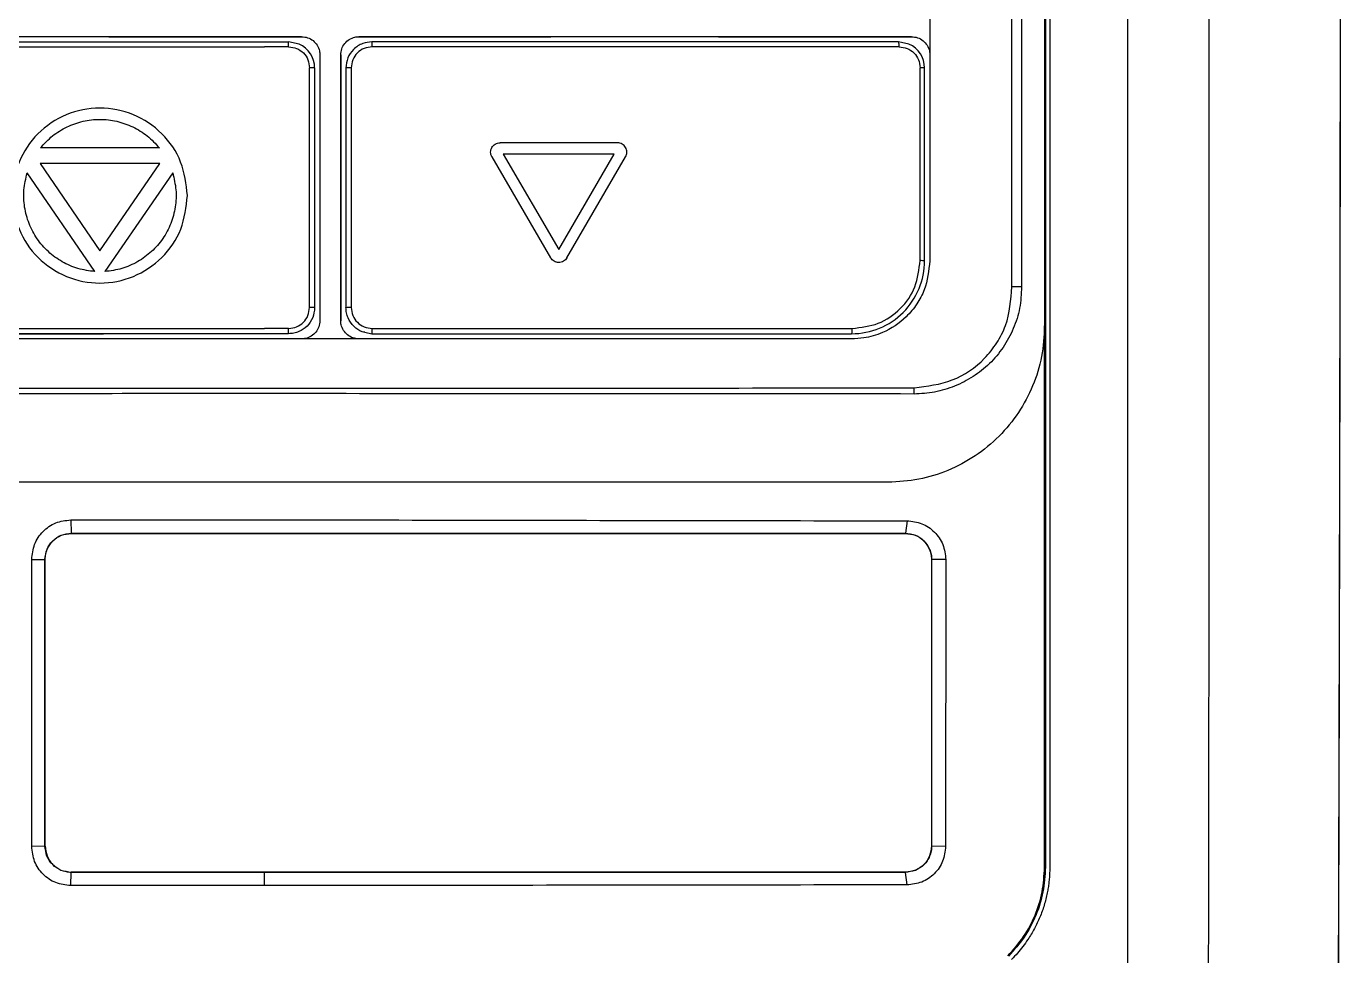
# Model space of a CAD drawing. Header units: inches. Extents: x 15 to 148, y 10 to 111.
# Drawn here: x 141.437 to 142.824, y 102.608 to 103.589 of the extents above; entities that cross this region are included whole.
import ezdxf

# ---------------------------------------------------------------- set-up
doc = ezdxf.new("R2010")
doc.units = ezdxf.units.IN
doc.header["$MEASUREMENT"] = 0
doc.layers.add('BLK_12AWG', color=7, linetype='Continuous')

# ---------------------------------------------------------------- blocks, each defined once
blk = doc.blocks.new('Varia')
at = {"color": 7, "linetype": 'Continuous'}
for p, q in [((163.1717, 104.1973), (162.8197, 104.1973)), ((163.1717, 104.1973), (163.1737, 104.1973)), ((163.1737, 104.1973), (163.5787, 104.1973)), ((163.5787, 104.1973), (163.5006, 104.1973)), ((163.5006, 104.1863), (163.5512, 104.1863)), ((163.5513, 104.1758), (163.5006, 104.1758)), ((163.5733, 104.1817), (163.5733, 104.1817)), ((163.5787, 104.1973), (163.5787, 104.1973)), ((163.6997, 104.1973), (163.6997, 104.1973)), ((163.6997, 104.1973), (164.1048, 104.1973)), ((164.1067, 104.1973), (164.1048, 104.1973)), ((164.4587, 104.1973), (164.1067, 104.1973)), ((164.4587, 104.1973), (164.4607, 104.1973)), ((164.4607, 104.1973), (164.8657, 104.1973)), ((164.8603, 104.1817), (164.8603, 104.1817)), ((164.8657, 104.1973), (164.8657, 104.1973)), ((163.6172, 104.1588), (163.6172, 103.5978)), ((163.6612, 103.5978), (163.6612, 104.1588)), ((163.6612, 104.1588), (163.6612, 104.1588)), ((163.6612, 104.1588), (163.6612, 103.5978)), ((163.5953, 103.6255), (163.5953, 104.1317)), ((163.6062, 104.1313), (163.6062, 103.6253)), ((163.6062, 104.1313), (163.6062, 103.6253)), ((163.6062, 104.1313), (163.6062, 104.1313)), ((163.6722, 104.1313), (163.6722, 103.6253)), ((163.6834, 104.1317), (163.6834, 103.6255)), ((164.8837, 103.7245), (164.8837, 104.1317)), ((164.8932, 103.7243), (164.8932, 104.1313)), ((164.8932, 104.1313), (164.8932, 104.1313)), ((164.8932, 103.7243), (164.8932, 104.1313)), ((163.2787, 103.9624), (163.0275, 103.9624)), ((164.2452, 103.9732), (163.9974, 103.9732)), ((163.0267, 103.9295), (163.1531, 103.7453)), ((163.2795, 103.9295), (163.0267, 103.9295)), ((163.0267, 103.9295), (163.1531, 103.7453)), ((163.2795, 103.9295), (163.0267, 103.9295)), ((163.1531, 103.7453), (163.2795, 103.9295)), ((163.9801, 103.9434), (163.9803, 103.9434)), ((163.9803, 103.9435), (164.1042, 103.7304)), ((164.2383, 103.9495), (164.0043, 103.9495)), ((164.0043, 103.9495), (164.1213, 103.7482)), ((164.0043, 103.9495), (164.1213, 103.7482)), ((164.2383, 103.9495), (164.0043, 103.9495)), ((164.1213, 103.7482), (164.2383, 103.9495)), ((164.1384, 103.7304), (164.2623, 103.9435)), ((164.1384, 103.7304), (164.2623, 103.9435)), ((163.1426, 103.7014), (162.9995, 103.9097)), ((163.3067, 103.9097), (163.1636, 103.7014)), ((163.3067, 103.9097), (163.1636, 103.7014)), ((164.8932, 103.7243), (164.8932, 103.7243)), ((163.6062, 103.6253), (163.6062, 103.6253)), ((163.6612, 103.5978), (163.6612, 103.5978)), ((162.8307, 103.5703), (163.1607, 103.5703)), ((163.1607, 103.5703), (163.1607, 103.5703)), ((163.5512, 103.5703), (163.1607, 103.5703)), ((163.5513, 103.5815), (163.5006, 103.5815)), ((163.5512, 103.5703), (163.5006, 103.5703)), ((163.5512, 103.5703), (163.5512, 103.5703)), ((163.7052, 103.5749), (163.7052, 103.5749)), ((163.7272, 103.5703), (164.1177, 103.5703)), ((164.1177, 103.5703), (164.4477, 103.5703)), ((164.1177, 103.5703), (164.1177, 103.5703)), ((164.4477, 103.5703), (164.4477, 103.5703)), ((164.4477, 103.5703), (164.7392, 103.5703)), ((164.7392, 103.5703), (164.7392, 103.5703)), ((163.0916, 103.1773), (163.5006, 103.1773)), ((163.0916, 103.1773), (163.0927, 103.1493)), ((164.8561, 103.1754), (164.8527, 103.1493)), ((163.0927, 103.1493), (163.5006, 103.1493)), ((163.0927, 103.1493), (163.0927, 103.1488)), ((163.0927, 103.1488), (163.5006, 103.1488)), ((163.5006, 103.1488), (163.5006, 103.1493)), ((164.8527, 103.1493), (164.8527, 103.1488)), ((163.0092, 103.0937), (163.0372, 103.0938)), ((163.0092, 102.4881), (163.0092, 103.0937)), ((163.0372, 102.4888), (163.0372, 103.0938)), ((163.0372, 103.0938), (163.0377, 103.0938)), ((163.0377, 102.4888), (163.0377, 103.0938)), ((164.9077, 103.0938), (164.9077, 102.4888)), ((164.9081, 103.0938), (164.9077, 103.0938)), ((164.938, 103.0937), (164.9081, 103.0938)), ((164.9081, 103.0938), (164.9081, 102.4888)), ((164.938, 103.0937), (164.9376, 102.4881)), ((163.0372, 102.4888), (163.0092, 102.4881)), ((163.0377, 102.4888), (163.0372, 102.4888)), ((164.9081, 102.4888), (164.9077, 102.4888)), ((164.9376, 102.4881), (164.9081, 102.4888)), ((163.0916, 102.4053), (163.0927, 102.4333)), ((163.5006, 102.4338), (163.0927, 102.4338)), ((163.0927, 102.4333), (163.0927, 102.4338)), ((163.5006, 102.4333), (163.0927, 102.4333)), ((163.5006, 102.4333), (163.5006, 102.4338)), ((163.5006, 102.4053), (163.5006, 102.4333)), ((164.8527, 102.4333), (164.8527, 102.4338)), ((164.8561, 102.4067), (164.8527, 102.4333)), ((165.1481, 102.444), (165.1463, 102.444)), ((163.5006, 102.4053), (163.0916, 102.4053))]:
    blk.add_line(p, q, dxfattribs=at)
for p, q in [((163.5733, 104.1817), (163.5512, 104.1863)), ((164.8603, 104.1817), (164.8382, 104.1863)), ((163.7122, 103.5732), (163.7272, 103.5703))]:
    blk.add_line(p, q)
for centre, radius, start, end in [((162.9537, 104.1783), 0.5976, 359.7543, 0.7647), ((163.5512, 104.1313), 0.055, 0.0002, 66.3571), ((163.6038, 104.1783), 0.1237, 358.8132, 3.6988), ((164.8182, 104.1783), 0.0216, 353.2851, 21.8834), ((164.8382, 104.1313), 0.055, 0.0002, 66.3571), ((163.598, 104.0638), 0.068, 83.0767, 92.2802), ((163.6806, 104.0614), 0.0704, 87.7021, 96.8211), ((164.8859, 104.0723), 0.0594, 82.8724, 92.0985), ((164.7392, 103.7243), 0.154, 270, 0.0002), ((164.8859, 103.6201), 0.1044, 85.9622, 91.1972), ((165.0745, 102.9972), 0.6722, 88.0216, 89.7566), ((163.598, 103.4887), 0.1369, 86.567, 91.1339), ((163.6806, 103.4836), 0.1419, 88.8591, 93.3776), ((162.9079, 103.5787), 0.6434, 359.2549, 0.2522), ((163.5957, 103.5787), 0.1318, 356.3589, 1.2315), ((164.7161, 103.5787), 0.0246, 340.096, 6.4908), ((164.6849, 103.4532), 0.1863, 356.8414, 0.9411)]:
    blk.add_arc(centre, radius, start, end, dxfattribs=at)
for points, knots in [([(165.3223, 101.7204), (165.3223, 102.5084), (165.3223, 103.2983), (165.3223, 104.876), (165.3223, 105.6634), (165.3223, 106.4447)], [0, 0, 0, 0, 0.5, 0.5, 1, 1, 1, 1]), ([(165.4911, 101.5227), (165.4912, 101.5534), (165.4913, 101.6174), (165.4915, 101.7172), (165.4918, 101.8246), (165.492, 101.9397), (165.4922, 102.0625), (165.4925, 102.1929), (165.4927, 102.331), (165.4929, 102.4768), (165.4932, 102.666), (165.4934, 102.8981), (165.4937, 103.1724), (165.4938, 103.4521), (165.4939, 103.7082), (165.4939, 103.9387), (165.4938, 104.1417), (165.4937, 104.3447), (165.4936, 104.5476), (165.4934, 104.7505), (165.4932, 104.9532), (165.493, 105.1557), (165.4927, 105.3581), (165.4924, 105.5603), (165.492, 105.7623), (165.4918, 105.8967), (165.4916, 105.9639)], [0, 0, 0, 0, 0.020884, 0.043477, 0.06778, 0.093793, 0.121515, 0.150947, 0.182088, 0.214938, 0.249499, 0.309939, 0.371586, 0.43444, 0.498501, 0.544095, 0.589689, 0.635283, 0.680878, 0.726473, 0.772067, 0.81766, 0.86325, 0.908838, 0.954422, 1, 1, 1, 1]), ([(165.0774, 103.6694), (165.0773, 103.8492), (165.0772, 104.2089), (165.0771, 104.7478), (165.0772, 105.2861), (165.0771, 105.6439), (165.0771, 105.8229)], [0, 0, 0, 0, 0.249989, 0.499986, 0.74999, 1, 1, 1, 1]), ([(165.0977, 105.8212), (165.0977, 105.6422), (165.0978, 105.2846), (165.0976, 104.7467), (165.0976, 104.2082), (165.0977, 103.8488), (165.0977, 103.669)], [0, 0, 0, 0, 0.250225, 0.499979, 0.749962, 1, 1, 1, 1]), ([(165.1463, 105.8226), (165.1463, 105.5749), (165.1463, 105.0795), (165.1463, 104.3336), (165.1463, 103.8357), (165.1463, 103.5868)], [0, 0, 0, 0, 0.333314, 0.666654, 1, 1, 1, 1]), ([(165.1573, 105.8226), (165.1573, 105.2622), (165.1573, 104.6993), (165.1573, 103.572), (165.1573, 103.0077), (165.1573, 102.444)], [0, 0, 0, 0, 0.5, 0.5, 1, 1, 1, 1]), ([(165.1481, 105.4128), (165.1481, 105.3368), (165.1481, 105.1774), (165.1481, 104.9269), (165.1481, 104.6883), (165.1481, 104.4659), (165.1481, 104.3163), (165.1481, 104.2123), (165.1481, 104.1571), (165.1481, 104.1013), (165.1481, 104.0447), (165.1481, 103.9875), (165.1481, 103.854), (165.1481, 103.6538), (165.1481, 103.3967), (165.1481, 103.1681), (165.1481, 102.9681), (165.1481, 102.7966), (165.1481, 102.6537), (165.1481, 102.5393), (165.1481, 102.4726), (165.1481, 102.444)], [0, 0, 0, 0, 0.077058, 0.161583, 0.253579, 0.318389, 0.386454, 0.404818, 0.423405, 0.442216, 0.46125, 0.480508, 0.499988, 0.596108, 0.682623, 0.759532, 0.826835, 0.884534, 0.932628, 0.971117, 1, 1, 1, 1]), ([(165.7623, 100.8596), (165.7625, 100.9056), (165.7628, 100.9975), (165.7634, 101.1356), (165.7639, 101.2737), (165.7644, 101.412), (165.7649, 101.5505), (165.7653, 101.689), (165.7658, 101.8277), (165.7662, 101.9666), (165.767, 102.218), (165.7683, 102.6809), (165.7696, 103.272), (165.7705, 103.8457), (165.7709, 104.2129), (165.7711, 104.4589), (165.7711, 104.6164), (165.7712, 104.7739), (165.7712, 104.9314), (165.7712, 105.0889), (165.7711, 105.1939), (165.7711, 105.2464)], [0, 0, 0, 0, 0.0318897, 0.0637804, 0.0956713, 0.1275617, 0.1594511, 0.1913391, 0.2232255, 0.25511, 0.2869926, 0.396247, 0.5728626, 0.6908157, 0.7865121, 0.8220971, 0.8576797, 0.8932603, 0.9288397, 0.964419, 1, 1, 1, 1]), ([(165.7702, 105.1918), (165.7702, 105.1657), (165.7702, 105.1134), (165.7702, 105.0347), (165.7702, 104.9556), (165.7702, 104.8763), (165.7702, 104.7965), (165.7702, 104.7165), (165.7702, 104.636), (165.7702, 104.5553), (165.7701, 104.4742), (165.7701, 104.3927), (165.77, 104.3109), (165.77, 104.2288), (165.7697, 103.9912), (165.7692, 103.5917), (165.7682, 103.0546), (165.7669, 102.5277), (165.7657, 102.1191), (165.7647, 101.8033), (165.764, 101.5847), (165.7632, 101.3609), (165.7624, 101.1317), (165.7618, 100.9773), (165.7615, 100.8992)], [0, 0, 0, 0, 0.018089, 0.036255, 0.0545, 0.072824, 0.091228, 0.109713, 0.128278, 0.146926, 0.165656, 0.18447, 0.203368, 0.222351, 0.241419, 0.368084, 0.499751, 0.615529, 0.736478, 0.786518, 0.837886, 0.890587, 0.944624, 1, 1, 1, 1]), ([(164.9042, 104.8243), (164.9042, 104.6418), (164.9042, 104.2754), (164.9042, 103.9085), (164.9042, 103.7243)], [0, 0, 0, 0, 0.498123, 1, 1, 1, 1]), ([(163.5006, 104.1973), (163.3184, 104.1973), (162.955, 104.1973), (162.5931, 104.1973), (162.4127, 104.1973)], [0, 0, 0, 0, 0.501641, 1, 1, 1, 1]), ([(162.4391, 104.1757), (162.6157, 104.1757), (162.9689, 104.1758), (163.3234, 104.1758), (163.5006, 104.1758)], [0, 0, 0, 0, 0.500001, 1, 1, 1, 1]), ([(162.4402, 104.1863), (162.6163, 104.1863), (162.969, 104.1863), (163.3232, 104.1863), (163.5006, 104.1863)], [0, 0, 0, 0, 0.498959, 1, 1, 1, 1]), ([(163.5513, 104.1758), (163.5571, 104.1751), (163.5686, 104.1738), (163.5832, 104.1636), (163.5933, 104.149), (163.5946, 104.1375), (163.5953, 104.1317)], [0, 0, 0, 0, 0.250228, 0.500334, 0.750173, 1, 1, 1, 1]), ([(163.5787, 104.1973), (163.5831, 104.1969), (163.5917, 104.196), (163.6032, 104.1894), (163.6119, 104.1796), (163.6166, 104.1688), (163.617, 104.1616), (163.6172, 104.1588)], [0, 0, 0, 0, 0.214461, 0.428923, 0.643418, 0.858051, 1, 1, 1, 1]), ([(163.6612, 104.1588), (163.6617, 104.1631), (163.6625, 104.1718), (163.6692, 104.1833), (163.6789, 104.192), (163.6898, 104.1966), (163.6969, 104.1971), (163.6997, 104.1973)], [0, 0, 0, 0, 0.214942, 0.429882, 0.644838, 0.859694, 1, 1, 1, 1]), ([(163.7272, 104.1863), (163.7206, 104.1856), (163.7102, 104.1845), (163.6972, 104.1778), (163.6856, 104.1685), (163.6747, 104.1529), (163.6731, 104.1385), (163.6722, 104.1313)], [0, 0, 0, 0, 0.230947, 0.361164, 0.500889, 0.75043, 1, 1, 1, 1]), ([(163.7275, 104.1758), (163.7217, 104.1751), (163.7101, 104.1738), (163.6956, 104.1636), (163.6855, 104.149), (163.6841, 104.1375), (163.6834, 104.1317)], [0, 0, 0, 0, 0.250229, 0.500333, 0.750173, 1, 1, 1, 1]), ([(164.8657, 104.1973), (164.6727, 104.1973), (164.2853, 104.1973), (163.8954, 104.1973), (163.6997, 104.1973)], [0, 0, 0, 0, 0.498161, 1, 1, 1, 1]), ([(164.8382, 104.1863), (164.6541, 104.1863), (164.2849, 104.1863), (163.9134, 104.1863), (163.7272, 104.1863)], [0, 0, 0, 0, 0.498794, 1, 1, 1, 1]), ([(164.8396, 104.1757), (164.6548, 104.1757), (164.2852, 104.1757), (163.9134, 104.1758), (163.7275, 104.1758)], [0, 0, 0, 0, 0.5, 1, 1, 1, 1]), ([(164.8396, 104.1757), (164.8454, 104.1751), (164.8568, 104.1737), (164.8715, 104.1637), (164.8817, 104.1491), (164.883, 104.1375), (164.8837, 104.1317)], [0, 0, 0, 0, 0.250032, 0.499897, 0.749934, 1, 1, 1, 1]), ([(164.8657, 104.1973), (164.8701, 104.1969), (164.8788, 104.196), (164.8903, 104.1893), (164.899, 104.1795), (164.9036, 104.1687), (164.9041, 104.1616), (164.9042, 104.1588)], [0, 0, 0, 0, 0.216464, 0.432982, 0.648091, 0.861256, 1, 1, 1, 1]), ([(163.3378, 103.8619), (163.3349, 103.8377), (163.3292, 103.7894), (163.2868, 103.7277), (163.2255, 103.6871), (163.1531, 103.6722), (163.0808, 103.687), (163.019, 103.7277), (162.9783, 103.7894), (162.9634, 103.8618), (162.9783, 103.9341), (163.0188, 103.9958), (163.0805, 104.0366), (163.1529, 104.0515), (163.2255, 104.0367), (163.2867, 103.996), (163.3292, 103.9344), (163.3349, 103.8861), (163.3378, 103.8619)], [0, 0, 0, 0, 0.0626922, 0.1250208, 0.1874642, 0.2499036, 0.3122365, 0.37492, 0.4376025, 0.4999483, 0.5624015, 0.6248299, 0.6871641, 0.74983, 0.8124964, 0.8748685, 0.9372635, 1, 1, 1, 1]), ([(163.0275, 103.9624), (163.0357, 103.9713), (163.052, 103.989), (163.0832, 104.0078), (163.1172, 104.0199), (163.153, 104.0241), (163.1889, 104.0199), (163.2229, 104.0078), (163.2542, 103.9891), (163.2705, 103.9713), (163.2787, 103.9624)], [0, 0, 0, 0, 0.125586, 0.250544, 0.375173, 0.499645, 0.624219, 0.749093, 0.874303, 1, 1, 1, 1]), ([(163.9803, 103.9435), (163.9795, 103.9451), (163.978, 103.9482), (163.9774, 103.9534), (163.978, 103.9586), (163.98, 103.9634), (163.9832, 103.9676), (163.9873, 103.9708), (163.9922, 103.9728), (163.9956, 103.9731), (163.9974, 103.9732)], [0, 0, 0, 0, 0.125036, 0.249949, 0.374823, 0.499789, 0.624873, 0.749828, 0.874704, 1, 1, 1, 1]), ([(164.2623, 103.9435), (164.2631, 103.9451), (164.2646, 103.9482), (164.2652, 103.9534), (164.2646, 103.9586), (164.2626, 103.9634), (164.2594, 103.9676), (164.2552, 103.9708), (164.2504, 103.9729), (164.247, 103.9731), (164.2452, 103.9732)], [0, 0, 0, 0, 0.125034, 0.249935, 0.374805, 0.499761, 0.624844, 0.749807, 0.874688, 1, 1, 1, 1]), ([(164.2623, 103.9435), (164.2631, 103.9451), (164.2646, 103.9482), (164.2652, 103.9534), (164.2646, 103.9586), (164.2626, 103.9634), (164.2594, 103.9676), (164.2553, 103.9708), (164.252, 103.972), (164.2504, 103.9726)], [0, 0, 0, 0, 0.142948, 0.285742, 0.428502, 0.571359, 0.714363, 0.85723, 1, 1, 1, 1]), ([(163.1426, 103.7014), (163.1305, 103.703), (163.1064, 103.7063), (163.0729, 103.7213), (163.0434, 103.7425), (163.0194, 103.7699), (163.0024, 103.8022), (162.9931, 103.8374), (162.9911, 103.8741), (162.9967, 103.8979), (162.9995, 103.9097)], [0, 0, 0, 0, 0.1255739, 0.2505137, 0.3751348, 0.4996236, 0.6242266, 0.7491155, 0.874317, 1, 1, 1, 1]), ([(163.3067, 103.9097), (163.3095, 103.8979), (163.3151, 103.8742), (163.3131, 103.8376), (163.3039, 103.8024), (163.287, 103.7702), (163.2629, 103.7427), (163.2334, 103.7214), (163.1999, 103.7063), (163.1757, 103.703), (163.1636, 103.7014)], [0, 0, 0, 0, 0.125578, 0.25052, 0.375132, 0.499611, 0.62421, 0.749097, 0.874309, 1, 1, 1, 1]), ([(164.1384, 103.7304), (164.1374, 103.729), (164.1355, 103.7261), (164.1313, 103.723), (164.1265, 103.721), (164.1213, 103.7203), (164.1161, 103.721), (164.1113, 103.723), (164.1071, 103.7261), (164.1052, 103.729), (164.1042, 103.7304)], [0, 0, 0, 0, 0.125047, 0.249954, 0.374841, 0.49982, 0.624906, 0.74985, 0.874731, 1, 1, 1, 1]), ([(164.1384, 103.7304), (164.1374, 103.729), (164.1355, 103.7261), (164.1313, 103.723), (164.1265, 103.721), (164.1213, 103.7203), (164.1179, 103.7209), (164.1162, 103.7212)], [0, 0, 0, 0, 0.200105, 0.399987, 0.599834, 0.799833, 1, 1, 1, 1]), ([(164.9042, 103.7243), (164.902, 103.7033), (164.8985, 103.671), (164.8773, 103.632), (164.8499, 103.5986), (164.8111, 103.573), (164.7701, 103.5607), (164.7478, 103.5597), (164.7392, 103.5593)], [0, 0, 0, 0, 0.241046, 0.371361, 0.507901, 0.740744, 0.899914, 1, 1, 1, 1]), ([(164.7406, 103.5815), (164.7593, 103.5836), (164.7967, 103.5879), (164.8439, 103.6208), (164.8772, 103.668), (164.8815, 103.7057), (164.8837, 103.7245)], [0, 0, 0, 0, 0.250099, 0.500142, 0.750104, 1, 1, 1, 1]), ([(165.0977, 103.669), (165.0971, 103.654), (165.0957, 103.6238), (165.0816, 103.5805), (165.0601, 103.5407), (165.0313, 103.5063), (164.9963, 103.4786), (164.957, 103.4585), (164.9148, 103.4454), (164.8855, 103.4438), (164.871, 103.443)], [0, 0, 0, 0, 0.12542, 0.253018, 0.379287, 0.504862, 0.62962, 0.753508, 0.876938, 1, 1, 1, 1]), ([(164.8712, 103.4563), (164.8987, 103.4596), (164.9536, 103.4662), (165.0124, 103.5068), (165.0464, 103.5501), (165.0722, 103.5996), (165.0753, 103.6415), (165.0774, 103.6694)], [0, 0, 0, 0, 0.249894, 0.499703, 0.625132, 0.750576, 1, 1, 1, 1]), ([(163.6062, 103.6253), (163.6054, 103.6181), (163.6038, 103.6037), (163.5911, 103.5855), (163.5761, 103.5754), (163.5624, 103.571), (163.555, 103.5705), (163.5512, 103.5703)], [0, 0, 0, 0, 0.2498071, 0.4996192, 0.7427934, 0.8697809, 1, 1, 1, 1]), ([(163.5513, 103.5815), (163.5571, 103.5822), (163.5686, 103.5835), (163.5831, 103.5936), (163.5933, 103.6082), (163.5947, 103.6197), (163.5953, 103.6255)], [0, 0, 0, 0, 0.249924, 0.499824, 0.749917, 1, 1, 1, 1]), ([(163.7122, 103.5732), (163.7103, 103.5735), (163.7014, 103.5749), (163.6878, 103.5854), (163.6774, 103.6002), (163.6729, 103.6143), (163.6725, 103.6216), (163.6722, 103.6253)], [0, 0, 0, 0, 0.080558, 0.382281, 0.6882308, 0.8435729, 1, 1, 1, 1]), ([(163.6834, 103.6255), (163.6841, 103.6197), (163.6854, 103.6082), (163.6956, 103.5936), (163.7102, 103.5835), (163.7217, 103.5822), (163.7275, 103.5815)], [0, 0, 0, 0, 0.250096, 0.500151, 0.750041, 1, 1, 1, 1]), ([(163.6172, 103.5978), (163.6168, 103.5935), (163.616, 103.5848), (163.6093, 103.5733), (163.5995, 103.5646), (163.5887, 103.5599), (163.5816, 103.5595), (163.5787, 103.5593)], [0, 0, 0, 0, 0.214747, 0.429492, 0.644246, 0.858976, 1, 1, 1, 1]), ([(163.6997, 103.5593), (163.6954, 103.5597), (163.6868, 103.5606), (163.6752, 103.5672), (163.6665, 103.577), (163.6619, 103.5878), (163.6614, 103.5949), (163.6612, 103.5978)], [0, 0, 0, 0, 0.214653, 0.42931, 0.64392, 0.858531, 1, 1, 1, 1]), ([(162.5382, 103.5815), (162.6984, 103.5815), (163.0187, 103.5815), (163.34, 103.5815), (163.5006, 103.5815)], [0, 0, 0, 0, 0.5, 1, 1, 1, 1]), ([(163.5006, 103.5703), (163.3401, 103.5703), (163.0191, 103.5703), (162.6992, 103.5703), (162.5392, 103.5703)], [0, 0, 0, 0, 0.500075, 1, 1, 1, 1]), ([(163.7272, 103.5703), (163.8964, 103.5703), (164.2346, 103.5703), (164.5711, 103.5703), (164.7392, 103.5703)], [0, 0, 0, 0, 0.500182, 1, 1, 1, 1]), ([(163.7275, 103.5815), (163.8968, 103.5815), (164.2353, 103.5815), (164.5721, 103.5815), (164.7406, 103.5815)], [0, 0, 0, 0, 0.5, 1, 1, 1, 1]), ([(165.1463, 103.5868), (165.1451, 103.565), (165.1426, 103.5218), (165.123, 103.4597), (165.0928, 103.4026), (165.0515, 103.3522), (165.001, 103.3107), (164.9435, 103.2801), (164.8812, 103.2605), (164.838, 103.258), (164.8163, 103.2568)], [0, 0, 0, 0, 0.125175, 0.248873, 0.372457, 0.49719, 0.623739, 0.749249, 0.874284, 1, 1, 1, 1]), ([(165.1463, 102.444), (165.1463, 102.6345), (165.1463, 103.0153), (165.1463, 103.3963), (165.1463, 103.5868)], [0, 0, 0, 0, 0.499982, 1, 1, 1, 1]), ([(163.5006, 103.5593), (163.3401, 103.5593), (163.0191, 103.5593), (162.6992, 103.5593), (162.5392, 103.5593)], [0, 0, 0, 0, 0.500043, 1, 1, 1, 1]), ([(164.7392, 103.5593), (164.6021, 103.5593), (164.3279, 103.5593), (163.9146, 103.5593), (163.6387, 103.5593), (163.5006, 103.5593)], [0, 0, 0, 0, 0.333311, 0.666466, 1, 1, 1, 1]), ([(162.13, 103.4563), (162.2817, 103.456), (162.585, 103.4554), (163.0425, 103.4554), (163.3479, 103.4553), (163.5006, 103.4552)], [0, 0, 0, 0, 0.33333, 0.666664, 1, 1, 1, 1]), ([(163.5006, 103.4552), (163.6534, 103.4553), (163.9588, 103.4554), (164.4163, 103.4554), (164.7196, 103.456), (164.8712, 103.4563)], [0, 0, 0, 0, 0.333336, 0.66667, 1, 1, 1, 1]), ([(163.5006, 103.4438), (163.3861, 103.4438), (163.1571, 103.4437), (162.8139, 103.4436), (162.4713, 103.4437), (162.244, 103.4432), (162.1303, 103.443)], [0, 0, 0, 0, 0.249974, 0.499948, 0.749914, 1, 1, 1, 1]), ([(164.871, 103.443), (164.7193, 103.4432), (164.4161, 103.4437), (163.9587, 103.4437), (163.6533, 103.4437), (163.5006, 103.4438)], [0, 0, 0, 0, 0.333403, 0.666701, 1, 1, 1, 1]), ([(163.5006, 103.2568), (163.3531, 103.2568), (163.0591, 103.2568), (162.62, 103.2568), (162.3297, 103.2568), (162.185, 103.2568)], [0, 0, 0, 0, 0.335384, 0.668719, 1, 1, 1, 1]), ([(164.8163, 103.2568), (164.6716, 103.2568), (164.3813, 103.2568), (163.9422, 103.2568), (163.6481, 103.2568), (163.5006, 103.2568)], [0, 0, 0, 0, 0.331281, 0.664616, 1, 1, 1, 1]), ([(163.0092, 103.0937), (163.0104, 103.1046), (163.0128, 103.1264), (163.0317, 103.154), (163.059, 103.1735), (163.0807, 103.176), (163.0916, 103.1773)], [0, 0, 0, 0, 0.250048, 0.499931, 0.749943, 1, 1, 1, 1]), ([(163.5006, 103.1773), (163.6517, 103.1772), (163.9538, 103.177), (164.4062, 103.1758), (164.7061, 103.1756), (164.8561, 103.1754)], [0, 0, 0, 0, 0.333353, 0.6666928, 1, 1, 1, 1]), ([(164.8561, 103.1754), (164.8668, 103.1742), (164.8882, 103.1718), (164.9152, 103.1531), (164.9342, 103.126), (164.9367, 103.1044), (164.938, 103.0937)], [0, 0, 0, 0, 0.250195, 0.500247, 0.750193, 1, 1, 1, 1]), ([(163.0372, 103.0938), (163.0381, 103.1011), (163.0398, 103.1157), (163.0526, 103.1341), (163.071, 103.1468), (163.0854, 103.1484), (163.0927, 103.1493)], [0, 0, 0, 0, 0.251749, 0.502619, 0.751134, 1, 1, 1, 1]), ([(163.0377, 103.0938), (163.0379, 103.0975), (163.0383, 103.1049), (163.0429, 103.1189), (163.0531, 103.134), (163.0713, 103.1464), (163.0855, 103.148), (163.0927, 103.1488)], [0, 0, 0, 0, 0.129144, 0.258324, 0.508288, 0.75186, 1, 1, 1, 1]), ([(163.5006, 103.1493), (163.6513, 103.1493), (163.9526, 103.1493), (164.4039, 103.1493), (164.7031, 103.1493), (164.8527, 103.1493)], [0, 0, 0, 0, 0.333331, 0.666672, 1, 1, 1, 1]), ([(163.5006, 103.1488), (163.6513, 103.1488), (163.9526, 103.1488), (164.4039, 103.1488), (164.7031, 103.1488), (164.8527, 103.1488)], [0, 0, 0, 0, 0.333321, 0.666657, 1, 1, 1, 1]), ([(164.8527, 103.1493), (164.8599, 103.1485), (164.8744, 103.1468), (164.8928, 103.1341), (164.9031, 103.1187), (164.9075, 103.1047), (164.9079, 103.0974), (164.9081, 103.0938)], [0, 0, 0, 0, 0.2514122, 0.5009126, 0.7504132, 0.8753201, 1, 1, 1, 1]), ([(164.8527, 103.1488), (164.8598, 103.148), (164.8739, 103.1464), (164.8922, 103.1341), (164.9024, 103.119), (164.907, 103.105), (164.9075, 103.0975), (164.9077, 103.0938)], [0, 0, 0, 0, 0.2482946, 0.4919936, 0.7417014, 0.8708729, 1, 1, 1, 1]), ([(163.0916, 102.4053), (163.0807, 102.4066), (163.0591, 102.4091), (163.0318, 102.4282), (163.0128, 102.4556), (163.0104, 102.4773), (163.0092, 102.4881)], [0, 0, 0, 0, 0.250359, 0.500365, 0.750248, 1, 1, 1, 1]), ([(163.0927, 102.4333), (163.0854, 102.4341), (163.0709, 102.4358), (163.0525, 102.4486), (163.0397, 102.4669), (163.038, 102.4815), (163.0372, 102.4888)], [0, 0, 0, 0, 0.2497189, 0.4996926, 0.7490554, 1, 1, 1, 1]), ([(163.0377, 102.4888), (163.0385, 102.4816), (163.0401, 102.4675), (163.0525, 102.4492), (163.0675, 102.439), (163.0815, 102.4344), (163.089, 102.434), (163.0927, 102.4338)], [0, 0, 0, 0, 0.247869, 0.491335, 0.741426, 0.870737, 1, 1, 1, 1]), ([(164.9077, 102.4888), (164.9069, 102.4816), (164.9053, 102.4674), (164.8928, 102.4491), (164.8777, 102.4389), (164.8638, 102.4344), (164.8564, 102.434), (164.8527, 102.4338)], [0, 0, 0, 0, 0.247611, 0.4908558, 0.7412051, 0.8706183, 1, 1, 1, 1]), ([(164.9081, 102.4888), (164.9079, 102.4851), (164.9075, 102.4778), (164.9042, 102.4673), (164.8991, 102.4576), (164.8898, 102.4464), (164.8743, 102.4358), (164.8599, 102.4341), (164.8527, 102.4333)], [0, 0, 0, 0, 0.1252363, 0.2498372, 0.3743041, 0.4989604, 0.7490135, 1, 1, 1, 1]), ([(164.9376, 102.4881), (164.9363, 102.4774), (164.9339, 102.456), (164.9149, 102.429), (164.888, 102.4104), (164.8667, 102.4079), (164.8561, 102.4067)], [0, 0, 0, 0, 0.249762, 0.499581, 0.749612, 1, 1, 1, 1]), ([(164.8527, 102.4338), (164.7031, 102.4338), (164.404, 102.4338), (163.9527, 102.4338), (163.6513, 102.4338), (163.5006, 102.4338)], [0, 0, 0, 0, 0.3333322, 0.6666645, 1, 1, 1, 1]), ([(164.8527, 102.4333), (164.7031, 102.4333), (164.4039, 102.4333), (163.9526, 102.4333), (163.6513, 102.4333), (163.5006, 102.4333)], [0, 0, 0, 0, 0.333329, 0.666669, 1, 1, 1, 1]), ([(165.069, 102.2573), (165.0806, 102.2703), (165.1036, 102.2961), (165.1276, 102.3423), (165.1434, 102.392), (165.1453, 102.4266), (165.1463, 102.444)], [0, 0, 0, 0, 0.2514714, 0.5000693, 0.7486102, 1, 1, 1, 1]), ([(165.1481, 102.444), (165.1471, 102.4265), (165.1451, 102.3917), (165.1292, 102.3417), (165.1051, 102.2951), (165.0819, 102.2692), (165.0702, 102.2561)], [0, 0, 0, 0, 0.25138, 0.499927, 0.748531, 1, 1, 1, 1]), ([(165.1573, 102.444), (165.1573, 102.4404), (165.1572, 102.4331), (165.1565, 102.4223), (165.1555, 102.4115), (165.154, 102.4007), (165.1511, 102.3848), (165.1459, 102.3639), (165.1368, 102.3385), (165.1253, 102.3142), (165.113, 102.2937), (165.1007, 102.2766), (165.0893, 102.2626), (165.081, 102.2539), (165.0768, 102.2496)], [0, 0, 0, 0, 0.050436, 0.100719, 0.150928, 0.201143, 0.251445, 0.375683, 0.499949, 0.624156, 0.748508, 0.832261, 0.91597, 1, 1, 1, 1]), ([(164.8561, 102.4067), (164.7061, 102.4066), (164.4062, 102.4065), (163.9538, 102.4056), (163.6517, 102.4054), (163.5006, 102.4053)], [0, 0, 0, 0, 0.333302, 0.666642, 1, 1, 1, 1])]:
    blk.add_open_spline(points, degree=3, knots=knots, dxfattribs=at)

msp = doc.modelspace()

# ---------------------------------------------------------------- block references
at = {"layer": 'BLK_12AWG', "xscale": 0.5, "yscale": 0.5, "zscale": 0.5}
msp.add_blockref('Varia', (59.9381, 51.4795), dxfattribs=at)

doc.saveas('drawing.dxf')
